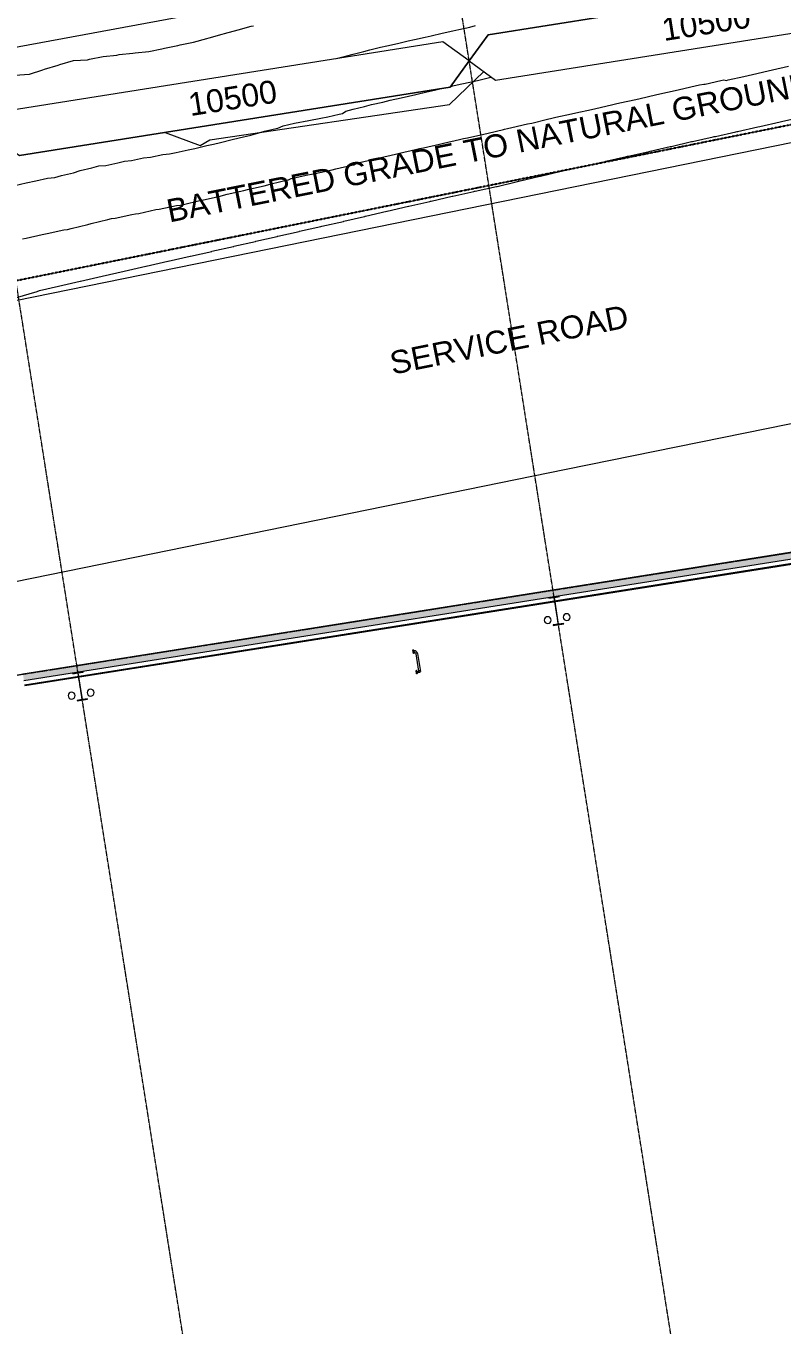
# Model space of a CAD drawing. Header units: millimetres. Extents: x -2612262 to -2065320, y 3717813 to 4283368.
# Drawn here: x -2306361 to -2289894, y 4027433 to 4055740 of the extents above; entities that cross this region are included whole.
import ezdxf

# ---------------------------------------------------------------- set-up
doc = ezdxf.new("R2010")
doc.units = ezdxf.units.MM
for name, pattern in [('AEC_Double Dash', [39, 15, -4, 6, -4, 6, -4]), ('Aligning Line', [3.2004, 1.6002, -1.6002]), ('BOUNDARY Tighter', [8, 4, -2, 0, -2]), ('Grid Line', [21, 12, -3, 3, -3]), ('Overhead', [4, 2.5, -1.5])]:
    doc.linetypes.add(name, pattern=pattern)
for name, color, linetype, lineweight in [('A-ANNO-DIMS', 211, 'Continuous', 5), ('A-ANNO-DIMS-200', 211, 'Continuous', 5), ('A-ANNO-NOTE', 131, 'Continuous', 5), ('A-DETL', 90, 'Continuous', 18), ('A-DETL-GENF', 92, 'Continuous', 5), ('A-FLOR', 192, 'Continuous', 5), ('A-FLOR-OVHD', 1, 'Overhead', 13), ('A-WALL', 113, 'Continuous', 5), ('A-WALL-FNSH', 113, 'Continuous', 13), ('A-WALL-PATT', 111, 'Continuous', 13), ('C-PROP-LINE', 91, 'AEC_Double Dash', 13), ('C-TOPO', 7, 'Continuous', 5), ('C-TOPO-MAJR', 7, 'Continuous', 20), ('C-TOPO-MINR', 7, 'Continuous', 5), ('G-ANNO-REFR', 1, 'Aligning Line', 5), ('G-ANNO-TEXT', 231, 'Continuous', 5), ('P-SANR-FIXT', 6, 'Continuous', 5), ('Q-SPCQ', 91, 'Continuous', 5), ('S-BEAM', 12, 'Continuous', 5), ('S-GRID', 1, 'Continuous', 5)]:
    doc.layers.add(name, color=color, linetype=linetype, lineweight=lineweight)
doc.styles.add('Arial', font='arial.ttf', dxfattribs={"height": 500})
doc.dimstyles.new('2_5-Diagonal-_deg_-Decimal_O', dxfattribs={"dimscale": 304.8, "dimtxt": 510.1297, "dimasz": 0.984252, "dimexe": 0.656168, "dimexo": 0.0625, "dimgap": 0.984252, "dimtad": 1, "dimdec": 0, "dimzin": 0, "dimdsep": 46, "dimtxsty": 'Arial', "dimblk1": 'OBLIQUE', "dimblk2": 'OBLIQUE', "dimsah": 1, "dimcen": 0.09, "dimdle": 0.656168, "dimazin": 0, "dimtfac": 1, "dimtdec": 4, "dimtix": 1, "dimtmove": 0, "dimatfit": 3, "dimfxl": 3.28084, "dimfxlon": 1, "dimtvp": 1, "dimtfill": 1, "dimtolj": 1, "dimtzin": 0, "dimlwd": 15, "dimlwe": 15, "dimarcsym": 2})
picture_1 = doc.add_image_def('image1.jpg', size_in_pixel=(6528, 5638))

# ---------------------------------------------------------------- blocks, each defined once
blk = doc.blocks.new('Structural Framing 17 - Structural Framing 1-1145779-GA - Part B')
at = {"layer": 'S-BEAM', "lineweight": 13}
for p, q in [((-2305117, 4041683), (-2305344, 4041647)), ((-2305344, 4041647), (-2305342, 4041637)), ((-2305342, 4041637), (-2305233, 4041654)), ((-2305233, 4041654), (-2305141, 4041072)), ((-2305224, 4041656), (-2305115, 4041673)), ((-2305131, 4041073), (-2305224, 4041656)), ((-2305115, 4041673), (-2305117, 4041683)), ((-2305141, 4041072), (-2305250, 4041054)), ((-2305250, 4041054), (-2305248, 4041045)), ((-2305248, 4041045), (-2305021, 4041081)), ((-2305023, 4041090), (-2305131, 4041073)), ((-2305021, 4041081), (-2305023, 4041090))]:
    blk.add_line(p, q, dxfattribs=at)
blk = doc.blocks.new('Structural Framing 18 - Structural Framing 1-1145821-GA - Part B')
at = {"layer": 'S-BEAM', "lineweight": 13}
for p, q in [((-2294746, 4043326), (-2294973, 4043290)), ((-2294853, 4043299), (-2294744, 4043316)), ((-2294744, 4043316), (-2294746, 4043326)), ((-2294973, 4043290), (-2294971, 4043280)), ((-2294971, 4043280), (-2294863, 4043297)), ((-2294863, 4043297), (-2294770, 4042714)), ((-2294761, 4042716), (-2294853, 4043299)), ((-2294770, 4042714), (-2294879, 4042697)), ((-2294879, 4042697), (-2294878, 4042687)), ((-2294878, 4042687), (-2294650, 4042723)), ((-2294652, 4042733), (-2294761, 4042716)), ((-2294650, 4042723), (-2294652, 4042733))]:
    blk.add_line(p, q, dxfattribs=at)
blk = doc.blocks.new('Downpipe - Straight - 01 - 150D-1493271-GA - Part B')
at = {"layer": 'P-SANR-FIXT'}
for start, end in [(0, 180), (360, 180), (180, 0), (180, 360)]:
    blk.add_arc((-40, 100), 75, start, end, dxfattribs=at)
blk = doc.blocks.new('Care-Support-Grab-Rail---90-Degree-Angled-450x450 - Virtu Comfort Grab Rail 450x450mm LH 90_ Vertical-V116-GA - Part B')
at = {"layer": 'Q-SPCQ'}
for p, q in [((-2297936, 4042153), (-2297926, 4042154)), ((-2297924, 4042075), (-2297936, 4042153)), ((-2297914, 4042078), (-2297924, 4042075)), ((-2297917, 4042146), (-2297915, 4042133)), ((-2297915, 4042133), (-2297910, 4042101)), ((-2297910, 4042101), (-2297908, 4042088)), ((-2297806, 4041694), (-2297865, 4042068)), ((-2297834, 4042073), (-2297772, 4041684)), ((-2297854, 4041631), (-2297866, 4041709)), ((-2297866, 4041709), (-2297855, 4041709)), ((-2297844, 4041634), (-2297854, 4041631)), ((-2297847, 4041702), (-2297845, 4041688)), ((-2297845, 4041688), (-2297806, 4041694)), ((-2297839, 4041657), (-2297845, 4041688)), ((-2297785, 4041665), (-2297839, 4041657)), ((-2297839, 4041657), (-2297837, 4041643)), ((-2297806, 4041694), (-2297790, 4041697))]:
    blk.add_line(p, q, dxfattribs=at)
for centre, radius, start, end in [((-2297925, 4042145), 8.5, 9.0003, 93.0003), ((-2297905, 4042062), 72, 9.0003, 98.2045), ((-2297916, 4042086), 8.5, 285.0003, 9.0003), ((-2297905, 4042062), 40, 9.0003, 97.5678), ((-2297855, 4041701), 8.5, 9.0003, 93.0003), ((-2297846, 4041642), 8.5, 285.0003, 9.0003), ((-2297788, 4041681), 16, 9.0003, 99.0003), ((-2297788, 4041681), 16, 279.0003, 9.0003)]:
    blk.add_arc(centre, radius, start, end, dxfattribs=at)
blk = doc.blocks.new('Family - ___-240017-GA - Part B')
at = {"layer": 'C-PROP-LINE', "color": 20}
blk.add_line((-2260611, 4059444), (-2348376, 4041776), dxfattribs=at)
blk = doc.blocks.new('Dimension - Grids _2D_ - 1-200-2187043-GA - Part B')
at = {"layer": 'A-DETL-GENF'}
for p, q in [((-4573, 500), (-5073, 0)), ((-5073, 0), (-4573, 500)), ((4927, 500), (-4573, 500)), ((-4573, 500), (4927, 500)), ((5427, 0), (4927, 500)), ((5427, 0), (4927, 500)), ((-5073, 0), (-4573, -500)), ((-5073, 0), (-4573, -500)), ((4927, -500), (5427, 0)), ((5427, 0), (4927, -500)), ((-4573, -500), (4927, -500)), ((-4573, -500), (4927, -500))]:
    blk.add_line(p, q, dxfattribs=at)
blk = doc.blocks.new('Dimension - Grids _2D_ - 1-200-2186991-GA - Part B')
at = {"layer": 'A-DETL-GENF'}
for p, q in [((-4573, 500), (-5073, 0)), ((-5073, 0), (-4573, 500)), ((4927, 500), (-4573, 500)), ((-4573, 500), (4927, 500)), ((5427, 0), (4927, 500)), ((5427, 0), (4927, 500)), ((-5073, 0), (-4573, -500)), ((-5073, 0), (-4573, -500)), ((4927, -500), (5427, 0)), ((5427, 0), (4927, -500)), ((-4573, -500), (4927, -500)), ((-4573, -500), (4927, -500))]:
    blk.add_line(p, q, dxfattribs=at)
blk = doc.blocks.new('DIMBLOCK1-GA - Part B')
at = {"layer": 'A-ANNO-DIMS-200', "lineweight": 15}
for p, q in [((-2327823, 4050069), (-2327874, 4050388)), ((-2327823, 4050069), (-2327698, 4050241)), ((-2327823, 4050069), (-2327948, 4049898)), ((-2327823, 4050069), (-2327823, 4050069)), ((-2327823, 4050069), (-2327792, 4049872)), ((-2337983, 4048155), (-2338052, 4048471)), ((-2337983, 4048155), (-2338098, 4047977)), ((-2337983, 4048155), (-2337869, 4048334)), ((-2337983, 4048155), (-2337941, 4047960))]:
    blk.add_line(p, q, dxfattribs=at)
for start, end in [(98.93584, 102.39889), (99.00033, 102.33441)]:
    blk.add_arc((-2300024, 3874558), 177699, start, end, dxfattribs=at)
at = {"layer": 'A-ANNO-DIMS-200', "color": 0, "lineweight": 15, "insert": (-2333895, 4049968), "char_height": 500, "width": 1958.9, "attachment_point": 1, "rotation": 10.6674, "line_spacing_factor": 0.941778, "style": 'Arial', "bg_fill": 3, "box_fill_scale": 1.25, "bg_fill_color": 256, "bg_fill_true_color": 13158600, "bg_fill_transparency": 0}
blk.add_mtext('3.33°', dxfattribs=at)
blk = doc.blocks.new('_Oblique')
at = {"color": 0, "linetype": 'ByBlock', "lineweight": -2}
blk.add_line((-0.5, -0.5), (0.5, 0.5), dxfattribs=at)
blk = doc.blocks.new('DIMBLOCK2-GA - Part B')
at = {"layer": 'A-ANNO-DIMS-200', "lineweight": 15}
for p, q in [((-2337980, 4048142), (-2338057, 4048493)), ((-2337980, 4048142), (-2338095, 4047963)), ((-2337980, 4048142), (-2337866, 4048320)), ((-2337980, 4048142), (-2337980, 4048142)), ((-2337980, 4048142), (-2337938, 4047946)), ((-2348008, 4045641), (-2348105, 4045988)), ((-2348008, 4045641), (-2348112, 4045457)), ((-2348008, 4045641), (-2347904, 4045826)), ((-2348008, 4045641), (-2347954, 4045449))]:
    blk.add_line(p, q, dxfattribs=at)
for start, end in [(102.26992, 105.7319), (102.33441, 105.66741)]:
    blk.add_arc((-2300024, 3874558), 177685, start, end, dxfattribs=at)
at = {"layer": 'A-ANNO-DIMS-200', "color": 0, "lineweight": 15, "insert": (-2344034, 4047688), "char_height": 500, "width": 1958.9, "attachment_point": 1, "rotation": 14.0009, "line_spacing_factor": 0.941778, "style": 'Arial', "bg_fill": 3, "box_fill_scale": 1.25, "bg_fill_color": 256, "bg_fill_true_color": 13158600, "bg_fill_transparency": 0}
blk.add_mtext('3.33°', dxfattribs=at)

msp = doc.modelspace()

# ---------------------------------------------------------------- hatches: boundary and pattern name
at = {"layer": 'A-WALL-PATT', "lineweight": 5}
h = msp.add_hatch(dxfattribs=at)
h.set_pattern_fill('FP_2', color=256, style=0, pattern_type=2)
h.set_pattern_definition([(50, (0, 0), (1457.47236, -127.5124), [152.4, -1676.4]), (355, (0, 0), (-281.9423, 1528.4541), [121.92, -1341.12]), (100.451, (121.5, -10.6), (1175.54118, 1400.9327), [129.52, -1424.721]), (46.184, (0, 406.4), (2168.6325, -336.3419), [228.6, -2514.6]), (96.636, (180.7, 378.4), (1899.2207, 1979.4208), [194.28, -2137.081]), (351.184, (0, 406.4), (1899.2401, 1979.4025), [182.88, -2011.68]), (21, (203.2, 304.8), (1212.9148, -818.1215), [152.4, -1676.4]), (326, (203.2, 304.8), (494.41695, 1473.50445), [121.92, -1341.12]), (71.451, (304.3, 236.6), (1707.33713, 655.36968), [129.52, -1424.721]), (37.5, (0, 0), (24.709387, 676.44024), [67.056, -1257.808, 67.056, -1294.384, -1346.2]), (37.5, (0, 0), (24.709387, 676.44024), [-2686.304, 67.056, -1279.144]), (7.5, (0, 0), (534.55775, 801.44425), [67.056, -709.168, 67.056, -1227.328, -513.08]), (7.5, (0, 0), (534.55775, 801.44425), [-2070.608, 67.056, -446.024]), (327.5, (-453.14, 0), (1084.727506, -45.831226), [67.056, -440.944, 67.056, -1517.904, -2103.12]), (327.5, (-453.14, 0), (1084.727506, -45.831226), [-2092.96, 67.056, -2036.064]), (317.5, (-656.3, 0), (1185.03465, 203.41354), [67.056, -593.344, 67.056, -985.52, -1493.52]), (317.5, (-656.3, 0), (1185.03465, 203.41354), [-1712.976, 67.056, -1426.464])])
h.paths.add_polyline_path([(-2326119.7, 4038356.3), (-2314553.9, 4040188.2), (-2314577.3, 4040336.4), (-2326143.2, 4038504.5)])
h.paths.add_polyline_path([(-2309615.4, 4040970.4), (-2308247.8, 4041187.1), (-2308271.3, 4041335.2), (-2309638.9, 4041118.6)])
h.paths.add_polyline_path([(-2306404.8, 4041479), (-2286532.5, 4044626.5), (-2286556, 4044774.7), (-2306428.3, 4041627.1), (-2306418.7, 4041566.9)])
h.paths.add_polyline_path([(-2284689.5, 4044918.5), (-2282506.7, 4045264.2), (-2282530.2, 4045412.4), (-2284713, 4045066.6), (-2284703.4, 4045006.4)])
h.paths.add_polyline_path([(-2277568.3, 4046046.4), (-2251907.2, 4050110.9), (-2251930.6, 4050259), (-2277591.8, 4046194.6)])
h.paths.add_polyline_path([(-2250064.2, 4050402.8), (-2242531.4, 4051595.9), (-2242554.9, 4051744.1), (-2250087.6, 4050550.9), (-2250078.1, 4050490.7)])
h = msp.add_hatch(dxfattribs=at)
h.set_pattern_fill('FP_1', color=256, style=0, pattern_type=2)
h.set_pattern_definition([(0, (0, 0), (812.8, 203.2), [67.056, -542.544, 67.056, -542.544, -3251.2]), (0, (0, 0), (812.8, 203.2), [-1219.2, 67.056, -1152.144, 67.056, -542.544, -1422.4]), (0, (0, 0), (812.8, 203.2), [-3048, 67.056, -339.344, 67.056, -948.944]), (120, (304.8, 101.6), (-582.376362, 602.305448), [67.056, -542.544, 67.056, -542.544, -3251.2]), (120, (304.8, 101.6), (-582.376362, 602.305448), [-1219.2, 67.056, -1152.144, 67.056, -542.544, -1422.4]), (120, (304.8, 101.6), (-582.376362, 602.305448), [-3048, 67.056, -339.344, 67.056, -948.944]), (240, (406.4, 508), (-230.423638, -805.505448), [67.056, -542.544, 67.056, -542.544, -3251.2]), (240, (406.4, 508), (-230.423638, -805.505448), [-1219.2, 67.056, -1152.144, 67.056, -542.544, -1422.4]), (240, (406.4, 508), (-230.423638, -805.505448), [-3048, 67.056, -339.344, 67.056, -948.944])])
h.paths.add_polyline_path([(-2325955.3, 4038277.1), (-2314537.6, 4040085.5), (-2314539.5, 4040097.4), (-2325957.1, 4038288.9)])
h.paths.add_polyline_path([(-2309599.2, 4040867.7), (-2308231.6, 4041084.3), (-2308233.4, 4041096.2), (-2309601, 4040879.6), (-2309599.3, 4040868.3)])
h.paths.add_polyline_path([(-2306388.5, 4041376.3), (-2286516.3, 4044523.8), (-2286518.2, 4044535.7), (-2306390.4, 4041388.1), (-2306388.6, 4041376.8)])
h.paths.add_polyline_path([(-2284673.2, 4044815.7), (-2282490.5, 4045161.5), (-2282492.3, 4045173.3), (-2284675.1, 4044827.6), (-2284673.3, 4044816.3)])
h.paths.add_polyline_path([(-2277552, 4045943.7), (-2251890.9, 4050008.2), (-2251892.8, 4050020), (-2255828.2, 4049396.7), (-2277553.9, 4045955.5), (-2277552.1, 4045944.2)])
h.paths.add_polyline_path([(-2250047.9, 4050300.1), (-2242515.1, 4051493.2), (-2242517, 4051505), (-2250049.8, 4050311.9), (-2250048, 4050300.6)])

# ---------------------------------------------------------------- linework, layer by layer
at = {"layer": 'A-DETL', "linetype": 'BOUNDARY Tighter', "lineweight": 25}
msp.add_line((-2260610.9, 4059443.9), (-2352562.9, 4040932.7), dxfattribs=at)
at = {"layer": 'A-FLOR'}
for p, q in [((-2352562.9, 4040410), (-2277851.4, 4055610.2)), ((-2262838.7, 4052541.7), (-2294595.3, 4046080.7)), ((-2294595.3, 4046080.7), (-2302885.4, 4044394.1)), ((-2302885.4, 4044394.1), (-2326173.7, 4039656))]:
    msp.add_line(p, q, dxfattribs=at)
at = {"layer": 'A-FLOR-OVHD'}
msp.add_line((-2325995, 4038527.9), (-2236242.9, 4052743.8), dxfattribs=at)
msp.add_line((-2325995, 4038527.9), (-2236242.9, 4052743.8), dxfattribs=at)
at = {"layer": 'A-WALL', "color": 250, "lineweight": 13}
for p, q in [((-2286556, 4044774.7), (-2306428.3, 4041627.1)), ((-2286532.5, 4044626.5), (-2306404.8, 4041479))]:
    msp.add_line(p, q, dxfattribs=at)
at = {"layer": 'A-WALL'}
msp.add_line((-2286518.2, 4044535.7), (-2306390.4, 4041388.1), dxfattribs=at)
at = {"layer": 'A-WALL-FNSH', "color": 7, "lineweight": 5}
msp.add_line((-2306388.5, 4041376.3), (-2286516.3, 4044523.8), dxfattribs=at)
at = {"layer": 'C-TOPO'}
for p, q in [((-2308129.2, 4054993.8), (-2298563.6, 4056765.9)), ((-2307208.8, 4055164.3), (-2300044.7, 4056491.5))]:
    msp.add_line(p, q, dxfattribs=at)
at = {"layer": 'C-TOPO-MAJR', "color": 8, "lineweight": 15}
for p, q in [((-2297901.9, 4055443.7), (-2297666.9, 4055497.2)), ((-2297666.9, 4055497.2), (-2297535.3, 4055527.3)), ((-2297535.3, 4055527.3), (-2297298.2, 4055580.8)), ((-2297298.2, 4055580.8), (-2297063.9, 4055634.4)), ((-2297063.9, 4055634.4), (-2296930, 4055662.7)), ((-2296930, 4055662.7), (-2296693.7, 4055716.4)), ((-2296693.7, 4055716.4), (-2296567, 4055747.5)), ((-2299004.5, 4055187.3), (-2298868.8, 4055218.2)), ((-2298868.8, 4055218.2), (-2298636.6, 4055276.3)), ((-2298636.6, 4055276.3), (-2298503.2, 4055306.8)), ((-2298503.2, 4055306.8), (-2298269, 4055360.1)), ((-2298269, 4055360.1), (-2298034.3, 4055413.5)), ((-2298034.3, 4055413.5), (-2297901.9, 4055443.7)), ((-2299611.1, 4055024.2), (-2299602.3, 4055030.2)), ((-2299602.3, 4055030.2), (-2299372.8, 4055092.8)), ((-2299372.8, 4055092.8), (-2299234.9, 4055124.3)), ((-2299234.9, 4055124.3), (-2299004.5, 4055187.3))]:
    msp.add_line(p, q, dxfattribs=at)
at = {"layer": 'C-TOPO-MINR', "color": 253}
for p, q in [((-2302424.8, 4055468.3), (-2302372.7, 4055480.2)), ((-2302372.7, 4055480.2), (-2302084.9, 4055561.7)), ((-2302084.9, 4055561.7), (-2302035.4, 4055573)), ((-2302035.4, 4055573), (-2301737.1, 4055656.7)), ((-2301737.1, 4055656.7), (-2301454, 4055734.4)), ((-2301454, 4055734.4), (-2301409.4, 4055744.6)), ((-2303687, 4055186.7), (-2303398.9, 4055245)), ((-2303398.9, 4055245), (-2303344.5, 4055257.7)), ((-2303344.5, 4055257.7), (-2303055.7, 4055316.2)), ((-2303055.7, 4055316.2), (-2303000.5, 4055328.8)), ((-2303000.5, 4055328.8), (-2302711.7, 4055387.2)), ((-2302711.7, 4055387.2), (-2302424.8, 4055468.3)), ((-2305622.7, 4054898.2), (-2305329.5, 4054988.8)), ((-2305329.5, 4054988.8), (-2305023.5, 4055005.8)), ((-2305023.5, 4055005.8), (-2304976.8, 4055016.5)), ((-2304976.8, 4055016.5), (-2304682.5, 4055078.6)), ((-2304682.5, 4055078.6), (-2304385.6, 4055107.4)), ((-2304385.6, 4055107.4), (-2304334, 4055119.1)), ((-2304334, 4055119.1), (-2304037.7, 4055146.7)), ((-2304037.7, 4055146.7), (-2303982.5, 4055158.9)), ((-2303982.5, 4055158.9), (-2303687, 4055186.7)), ((-2306603.2, 4054672.7), (-2306288.1, 4054694.5)), ((-2306288.1, 4054694.5), (-2305995.5, 4054787.2)), ((-2305995.5, 4054787.2), (-2305955.4, 4054796.4)), ((-2305955.4, 4054796.4), (-2305662.7, 4054889.1)), ((-2305662.7, 4054889.1), (-2305622.7, 4054898.2)), ((-2296263.4, 4054617), (-2296223.5, 4054626)), ((-2291064.9, 4054564.9), (-2290722.2, 4054642.9)), ((-2290722.2, 4054642.9), (-2290538.9, 4054685.6)), ((-2290538.9, 4054685.6), (-2290196.7, 4054763.5)), ((-2290196.7, 4054763.5), (-2290104.7, 4054784.9)), ((-2290104.7, 4054784.9), (-2289755.2, 4054862.6)), ((-2297627.6, 4054306.2), (-2297466.3, 4054342.9)), ((-2297466.3, 4054342.9), (-2297344.1, 4054370.8)), ((-2297110.3, 4054423.9), (-2297063.8, 4054434.4)), ((-2297063.8, 4054434.4), (-2296902.8, 4054471.2)), ((-2296902.8, 4054471.2), (-2296658, 4054523.1)), ((-2296658, 4054523.1), (-2296495.4, 4054560.1)), ((-2296495.4, 4054560.1), (-2296263.4, 4054617)), ((-2292217.9, 4054337.3), (-2292123.9, 4054357.5)), ((-2292123.9, 4054357.5), (-2291784.8, 4054434.9)), ((-2291784.8, 4054434.9), (-2291688.4, 4054457)), ((-2291688.4, 4054457), (-2291599.3, 4054474.7)), ((-2291599.3, 4054474.7), (-2291565.2, 4054476.1)), ((-2291565.2, 4054476.1), (-2291224.3, 4054553.9)), ((-2291224.3, 4054553.9), (-2291161.5, 4054565.8)), ((-2291161.5, 4054565.8), (-2291105.3, 4054555.5)), ((-2291105.3, 4054555.5), (-2291064.9, 4054564.9)), ((-2298833.6, 4054027.7), (-2298590, 4054083.3)), ((-2298590, 4054083.3), (-2298431.1, 4054123)), ((-2298431.1, 4054123), (-2298189.5, 4054178.2)), ((-2298189.5, 4054178.2), (-2298029.1, 4054214.7)), ((-2298029.1, 4054214.7), (-2297868.3, 4054251.3)), ((-2297868.3, 4054251.3), (-2297627.6, 4054306.2)), ((-2293517.5, 4054043.3), (-2293424.7, 4054064.3)), ((-2293424.7, 4054064.3), (-2293076.1, 4054142)), ((-2293076.1, 4054142), (-2292982.6, 4054162.1)), ((-2292982.6, 4054162.1), (-2292651.1, 4054239.6)), ((-2292651.1, 4054239.6), (-2292557.4, 4054259.8)), ((-2292557.4, 4054259.8), (-2292217.9, 4054337.3)), ((-2299786.7, 4053764.5), (-2299542.5, 4053821.6)), ((-2299542.5, 4053821.6), (-2299467.1, 4053835.6)), ((-2299467.1, 4053835.6), (-2299393.1, 4053885.9)), ((-2299393.1, 4053885.9), (-2299236.5, 4053928.6)), ((-2299236.5, 4053928.6), (-2298991, 4053984.7)), ((-2298991, 4053984.7), (-2298833.6, 4054027.7)), ((-2294820, 4053751), (-2294476.7, 4053824.6)), ((-2294476.7, 4053824.6), (-2294385.2, 4053845.4)), ((-2294385.2, 4053845.4), (-2294043.1, 4053923.5)), ((-2294043.1, 4053923.5), (-2293951.1, 4053944.4)), ((-2293951.1, 4053944.4), (-2293610, 4054022.2)), ((-2293610, 4054022.2), (-2293517.5, 4054043.3)), ((-2301164.8, 4053448.2), (-2300909.8, 4053506.2)), ((-2300909.8, 4053506.2), (-2300873.5, 4053513.1)), ((-2300873.5, 4053513.1), (-2300761.5, 4053563.6)), ((-2300761.5, 4053563.6), (-2300509.9, 4053621)), ((-2300509.9, 4053621), (-2300199.7, 4053678.5)), ((-2300199.7, 4053678.5), (-2299942.2, 4053735.7)), ((-2299942.2, 4053735.7), (-2299786.7, 4053764.5)), ((-2295937, 4053491.6), (-2295870.5, 4053506.8)), ((-2295870.5, 4053506.8), (-2295780.9, 4053527.1)), ((-2295780.9, 4053527.1), (-2295435.7, 4053606)), ((-2295435.7, 4053606), (-2295345.6, 4053626.4)), ((-2295345.6, 4053626.4), (-2295001.5, 4053709.8)), ((-2295001.5, 4053709.8), (-2294910.9, 4053730.4)), ((-2294910.9, 4053730.4), (-2294820, 4053751)), ((-2290864, 4053440.8), (-2290419.7, 4053541.9)), ((-2290419.7, 4053541.9), (-2290375.1, 4053552.3)), ((-2290375.1, 4053552.3), (-2289931.3, 4053653.4)), ((-2289931.3, 4053653.4), (-2289908.4, 4053658.7)), ((-2289908.4, 4053658.7), (-2289455.1, 4053759.4)), ((-2302127.9, 4053205.8), (-2301868.1, 4053264.9)), ((-2301868.1, 4053264.9), (-2301720.8, 4053306.7)), ((-2301720.8, 4053306.7), (-2301463, 4053365.4)), ((-2301463, 4053365.4), (-2301310, 4053408.3)), ((-2301310, 4053408.3), (-2301164.8, 4053448.2)), ((-2297265.8, 4053188.7), (-2296917.9, 4053268.1)), ((-2296917.9, 4053268.1), (-2296829.3, 4053288.1)), ((-2296829.3, 4053288.1), (-2296741.7, 4053308.1)), ((-2296741.7, 4053308.1), (-2296386, 4053383.5)), ((-2296386, 4053383.5), (-2296297.2, 4053403.7)), ((-2296297.2, 4053403.7), (-2295959.8, 4053486.5)), ((-2295959.8, 4053486.5), (-2295937, 4053491.6)), ((-2292308.6, 4053119.5), (-2291863.1, 4053221.2)), ((-2291863.1, 4053221.2), (-2291841.8, 4053225.7)), ((-2291841.8, 4053225.7), (-2291397.4, 4053327.2)), ((-2291397.4, 4053327.2), (-2291375, 4053332.3)), ((-2291375, 4053332.3), (-2291354.3, 4053336.4)), ((-2291354.3, 4053336.4), (-2291346.4, 4053336.8)), ((-2291346.4, 4053336.8), (-2290901.9, 4053438.1)), ((-2290901.9, 4053438.1), (-2290887, 4053441)), ((-2290887, 4053441), (-2290873.6, 4053438.5)), ((-2290873.6, 4053438.5), (-2290864, 4053440.8)), ((-2303652, 4052882), (-2303383.3, 4052941.7)), ((-2303383.3, 4052941.7), (-2303233.1, 4052955.8)), ((-2303233.1, 4052955.8), (-2303086.7, 4052985.4)), ((-2303086.7, 4052985.4), (-2302830.7, 4053045.2)), ((-2302830.7, 4053045.2), (-2302683.6, 4053075)), ((-2302683.6, 4053075), (-2302421.9, 4053134.5)), ((-2302421.9, 4053134.5), (-2302274.4, 4053164.4)), ((-2302274.4, 4053164.4), (-2302127.9, 4053205.8)), ((-2298662.7, 4052868.1), (-2298311.1, 4052948.3)), ((-2298311.1, 4052948.3), (-2298225.6, 4052969.7)), ((-2298225.6, 4052969.7), (-2297875.8, 4053049.6)), ((-2297875.8, 4053049.6), (-2297789.2, 4053069.3)), ((-2297789.2, 4053069.3), (-2297702.3, 4053089.1)), ((-2297702.3, 4053089.1), (-2297353.3, 4053168.7)), ((-2297353.3, 4053168.7), (-2297265.8, 4053188.7)), ((-2293243.9, 4052906.5), (-2292785, 4053008.8)), ((-2292785, 4053008.8), (-2292764.9, 4053013.1)), ((-2292764.9, 4053013.1), (-2292329.2, 4053115)), ((-2292329.2, 4053115), (-2292308.6, 4053119.5)), ((-2305180.8, 4052590.4), (-2304924.5, 4052648.9)), ((-2304924.5, 4052648.9), (-2304776.5, 4052694.6)), ((-2304776.5, 4052694.6), (-2304622.1, 4052703.2)), ((-2304622.1, 4052703.2), (-2304362.8, 4052762.4)), ((-2304362.8, 4052762.4), (-2304213.9, 4052793.8)), ((-2304213.9, 4052793.8), (-2304063.7, 4052808.4)), ((-2304063.7, 4052808.4), (-2303802.2, 4052868)), ((-2303802.2, 4052868), (-2303652, 4052882)), ((-2299610.9, 4052626.1), (-2299263.6, 4052707.3)), ((-2299263.6, 4052707.3), (-2299223.4, 4052714.7)), ((-2299223.4, 4052714.7), (-2299183.9, 4052741.6)), ((-2299183.9, 4052741.6), (-2299100.3, 4052764.4)), ((-2299100.3, 4052764.4), (-2298747, 4052845)), ((-2298747, 4052845), (-2298662.7, 4052868.1)), ((-2294668.6, 4052587.7), (-2294217.4, 4052684.4)), ((-2294217.4, 4052684.4), (-2294199.5, 4052688.4)), ((-2294199.5, 4052688.4), (-2293749.6, 4052791.2)), ((-2293749.6, 4052791.2), (-2293731, 4052795.4)), ((-2293731, 4052795.4), (-2293282.4, 4052897.8)), ((-2293282.4, 4052897.8), (-2293263.2, 4052902.2)), ((-2293263.2, 4052902.2), (-2293243.9, 4052906.5)), ((-2306359.2, 4052326.2), (-2306144.3, 4052369.6)), ((-2306144.3, 4052369.6), (-2305890.4, 4052427.5)), ((-2305890.4, 4052427.5), (-2305732.2, 4052438.5)), ((-2305732.2, 4052438.5), (-2305585.2, 4052485.1)), ((-2305585.2, 4052485.1), (-2305328.2, 4052543.7)), ((-2305328.2, 4052543.7), (-2305180.8, 4052590.4)), ((-2301020.2, 4052305), (-2300660, 4052387.1)), ((-2300660, 4052387.1), (-2300640.9, 4052390.7)), ((-2300640.9, 4052390.7), (-2300581.8, 4052417.4)), ((-2300581.8, 4052417.4), (-2300224.1, 4052498.9)), ((-2300224.1, 4052498.9), (-2300059.8, 4052529.4)), ((-2300059.8, 4052529.4), (-2299693.6, 4052610.8)), ((-2299693.6, 4052610.8), (-2299610.9, 4052626.1)), ((-2295640.5, 4052359.6), (-2295624.7, 4052363.2)), ((-2295624.7, 4052363.2), (-2295171.4, 4052466.6)), ((-2295171.4, 4052466.6), (-2295154.9, 4052470.4)), ((-2295154.9, 4052470.4), (-2294703, 4052579.9)), ((-2294703, 4052579.9), (-2294685.8, 4052583.8)), ((-2294685.8, 4052583.8), (-2294668.6, 4052587.7)), ((-2306604.1, 4052268.7), (-2306359.2, 4052326.2)), ((-2301979.5, 4052074.6), (-2301615.8, 4052157.3)), ((-2301615.8, 4052157.3), (-2301538.8, 4052179.1)), ((-2301538.8, 4052179.1), (-2301176.8, 4052261.6)), ((-2301176.8, 4052261.6), (-2301096.5, 4052284.1)), ((-2301096.5, 4052284.1), (-2301020.2, 4052305)), ((-2297065.3, 4052034.4), (-2296609.3, 4052138.5)), ((-2296609.3, 4052138.5), (-2296594.8, 4052141.7)), ((-2296594.8, 4052141.7), (-2296580.6, 4052145)), ((-2296580.6, 4052145), (-2296113.9, 4052243.9)), ((-2296113.9, 4052243.9), (-2296098.9, 4052247.3)), ((-2296098.9, 4052247.3), (-2295656.2, 4052356)), ((-2295656.2, 4052356), (-2295652.2, 4052356.9)), ((-2295652.2, 4052356.9), (-2295640.5, 4052359.6)), ((-2303459.1, 4051749.6), (-2303083.7, 4051833)), ((-2303083.7, 4051833), (-2303006.2, 4051840.3)), ((-2303006.2, 4051840.3), (-2302930.6, 4051855.6)), ((-2302930.6, 4051855.6), (-2302573.9, 4051938.9)), ((-2302573.9, 4051938.9), (-2302497.5, 4051954.4)), ((-2302497.5, 4051954.4), (-2302132.6, 4052037.4)), ((-2302132.6, 4052037.4), (-2302055.8, 4052053)), ((-2302055.8, 4052053), (-2301979.5, 4052074.6)), ((-2298491.8, 4051708.5), (-2298032.3, 4051813.4)), ((-2298032.3, 4051813.4), (-2298020.2, 4051816.4)), ((-2298020.2, 4051816.4), (-2297562.1, 4051921)), ((-2297562.1, 4051921), (-2297549.2, 4051923.9)), ((-2297549.2, 4051923.9), (-2297536.3, 4051926.8)), ((-2297536.3, 4051926.8), (-2297078.9, 4052031.3)), ((-2297078.9, 4052031.3), (-2297065.3, 4052034.4)), ((-2304939.8, 4051441.1), (-2304575.5, 4051524.3)), ((-2304575.5, 4051524.3), (-2304500.1, 4051547.6)), ((-2304500.1, 4051547.6), (-2304421.4, 4051551.9)), ((-2304421.4, 4051551.9), (-2304055.8, 4051635.4)), ((-2304055.8, 4051635.4), (-2303979.6, 4051651.5)), ((-2303979.6, 4051651.5), (-2303902.8, 4051658.9)), ((-2303902.8, 4051658.9), (-2303536.3, 4051742.5)), ((-2303536.3, 4051742.5), (-2303459.1, 4051749.6)), ((-2299435.1, 4051487.7), (-2298984.8, 4051592.9)), ((-2298984.8, 4051592.9), (-2298979.7, 4051593.9)), ((-2298979.7, 4051593.9), (-2298974.7, 4051597.3)), ((-2298974.7, 4051597.3), (-2298964, 4051600.2)), ((-2298964, 4051600.2), (-2298503.1, 4051705.4)), ((-2298503.1, 4051705.4), (-2298491.8, 4051708.5)), ((-2305898.3, 4051221.8), (-2305534.1, 4051304.9)), ((-2305534.1, 4051304.9), (-2305454.2, 4051310.5)), ((-2305454.2, 4051310.5), (-2305380, 4051334)), ((-2305380, 4051334), (-2305014.6, 4051417.4)), ((-2305014.6, 4051417.4), (-2304939.8, 4051441.1)), ((-2300875.6, 4051161.9), (-2300410.2, 4051267.9)), ((-2300410.2, 4051267.9), (-2300408.2, 4051268.3)), ((-2300408.2, 4051268.3), (-2300402.1, 4051271.1)), ((-2300402.1, 4051271.1), (-2299938.2, 4051376.9)), ((-2299938.2, 4051376.9), (-2299919.8, 4051380.3)), ((-2299919.8, 4051380.3), (-2299445, 4051485.8)), ((-2299445, 4051485.8), (-2299435.1, 4051487.7)), ((-2306437.1, 4051104.3), (-2306360.3, 4051116.9)), ((-2306360.3, 4051116.9), (-2306006.2, 4051200)), ((-2306006.2, 4051200), (-2305898.3, 4051221.8)), ((-2301831, 4050943.3), (-2301363.5, 4051049.7)), ((-2301363.5, 4051049.7), (-2301356.8, 4051051.6)), ((-2301356.8, 4051051.6), (-2300890.6, 4051157.7)), ((-2300890.6, 4051157.7), (-2300882.9, 4051159.9)), ((-2300882.9, 4051159.9), (-2300875.6, 4051161.9)), ((-2303266.2, 4050617.3), (-2302784.2, 4050724.4)), ((-2302784.2, 4050724.4), (-2302779.3, 4050724.9)), ((-2302779.3, 4050724.9), (-2302774.5, 4050725.8)), ((-2302774.5, 4050725.8), (-2302317, 4050832.7)), ((-2302317, 4050832.7), (-2302311.5, 4050833.8)), ((-2302311.5, 4050833.8), (-2301843.3, 4050940.3)), ((-2301843.3, 4050940.3), (-2301837.1, 4050941.6)), ((-2301837.1, 4050941.6), (-2301831, 4050943.3)), ((-2304698.9, 4050291.7), (-2304226.4, 4050399.6)), ((-2304226.4, 4050399.6), (-2304223.6, 4050400.5)), ((-2304223.6, 4050400.5), (-2304220.7, 4050400.6)), ((-2304220.7, 4050400.6), (-2303748.8, 4050508.4)), ((-2303748.8, 4050508.4), (-2303745.3, 4050509.1)), ((-2303745.3, 4050509.1), (-2303741.8, 4050509.4)), ((-2303741.8, 4050509.4), (-2303270.4, 4050616.9)), ((-2303270.4, 4050616.9), (-2303266.2, 4050617.3)), ((-2305652.2, 4050074), (-2305177.7, 4050182.4)), ((-2305177.7, 4050182.4), (-2305176.2, 4050182.5)), ((-2305176.2, 4050182.5), (-2305174.9, 4050182.9)), ((-2305174.9, 4050182.9), (-2304700.9, 4050291.1)), ((-2304700.9, 4050291.1), (-2304698.9, 4050291.7)), ((-2306593, 4049819.7), (-2306115.8, 4049960.4)), ((-2306115.8, 4049960.4), (-2306115.4, 4049960.5)), ((-2306115.4, 4049960.5), (-2306064.6, 4049977.3)), ((-2306064.6, 4049977.3), (-2305653.1, 4050073.8)), ((-2305653.1, 4050073.8), (-2305652.2, 4050074))]:
    msp.add_line(p, q, dxfattribs=at)
at = {"layer": 'C-TOPO-MINR', "color": 254}
for p, q in [((-2297136.2, 4054031.2), (-2296390.8, 4054747.5)), ((-2302356.3, 4053257.6), (-2297136.2, 4054031.2)), ((-2303328.2, 4053422.9), (-2302565, 4053135.8)), ((-2302565, 4053135.8), (-2302356.3, 4053257.6))]:
    msp.add_line(p, q, dxfattribs=at)
at = {"layer": 'S-GRID', "linetype": 'Grid Line'}
for p, q in [((-2287379.8, 3996084.9), (-2296920.1, 4056318.2)), ((-2297750.5, 3994442.3), (-2307290.8, 4054675.5)), ((-2325985, 4038529.5), (-2226640.2, 4054264.8))]:
    msp.add_line(p, q, dxfattribs=at)

# ---------------------------------------------------------------- block references
at = {"layer": 'A-DETL-GENF'}
for name, p, rotation in [('Dimension - Grids _2D_ - 1-200-2186991-GA - Part B', (-2291697.6, 4055771.4), 9.000328388137419), ('Dimension - Grids _2D_ - 1-200-2187043-GA - Part B', (-2301718, 4054184.3), 189.0003283881522)]:
    msp.add_blockref(name, p, dxfattribs=dict(at, rotation=rotation))
at = {"layer": 'C-PROP-LINE', "color": 20}
msp.add_blockref('Family - ___-240017-GA - Part B', (0, 0), dxfattribs=at)
at = {"layer": 'P-SANR-FIXT'}
for p in [(-2294957.6, 4042702.4), (-2294542.8, 4042768.1), (-2305328.3, 4041059.7), (-2304913.5, 4041125.4)]:
    msp.add_blockref('Downpipe - Straight - 01 - 150D-1493271-GA - Part B', p, dxfattribs=at)
at = {"layer": 'Q-SPCQ'}
msp.add_blockref('Care-Support-Grab-Rail---90-Degree-Angled-450x450 - Virtu Comfort Grab Rail 450x450mm LH 90_ Vertical-V116-GA - Part B', (0, 0), dxfattribs=at)
at = {"layer": 'S-BEAM'}
for name in ['Structural Framing 18 - Structural Framing 1-1145821-GA - Part B', 'Structural Framing 17 - Structural Framing 1-1145779-GA - Part B']:
    msp.add_blockref(name, (0, 0), dxfattribs=at)

# ---------------------------------------------------------------- texts
at = {"layer": 'A-ANNO-NOTE', "char_height": 500, "width": 2324.894, "attachment_point": 1, "rotation": 9.00033, "style": 'Arial'}
for insert in [(-2292545.9, 4055903.8), (-2302860.4, 4054270)]:
    msp.add_mtext('10500', dxfattribs=dict(at, insert=insert))
at = {"layer": 'G-ANNO-TEXT', "color": 7, "char_height": 500, "attachment_point": 1, "style": 'Arial'}
for s, insert, width, rotation in [('BATTERED GRADE TO NATURAL GROUND', (-2303336.6, 4051950.6), 17364.551, 11.27181), ('SERVICE ROAD', (-2298476.5, 4048636.4), 6381.432, 11.35667)]:
    msp.add_mtext(s, dxfattribs=dict(at, insert=insert, width=width, rotation=rotation))

# ---------------------------------------------------------------- pictures from other files: only their frames are drawn
at = {"layer": 'G-ANNO-REFR'}
image = msp.add_image(picture_1, insert=(-2382054.9, 4283368.1), size_in_units=(433000, 373966.6), rotation=-122.11743, dxfattribs=at)
image.dxf.flags = 15

# ---------------------------------------------------------------- next in the draw order: dimensions: what is measured, and where the dimension line sits
at = {"layer": 'A-ANNO-DIMS', "lineweight": 15}
dim = msp.add_angular_dim_3p(base=(-2331222, 4049497.1), center=(-2300023.8, 3874558.4), p1=(-2327873.5, 4050387.9), p2=(-2338052.2, 4048470.6), dimstyle='2_5-Diagonal-_deg_-Decimal_O', override={"dimpost": '<>', "dimfxl": 10357.716246}, dxfattribs=at)
dim.commit()
dim.dimension.update_dxf_attribs({"geometry": 'DIMBLOCK1-GA - Part B', "text_midpoint": (-2333019.9, 4049732.1)})

# ---------------------------------------------------------------- next in the draw order: dimensions: what is measured, and where the dimension line sits
dim = msp.add_angular_dim_3p(base=(-2341338.9, 4047373.3), center=(-2300023.8, 3874558.4), p1=(-2338057.2, 4048493.2), p2=(-2348105.2, 4045987.8), dimstyle='2_5-Diagonal-_deg_-Decimal_O', override={"dimpost": '<>', "dimfxl": 10355.71416}, dxfattribs=at)
dim.commit()
dim.dimension.update_dxf_attribs({"geometry": 'DIMBLOCK2-GA - Part B', "text_midpoint": (-2343146.8, 4047503.6)})

doc.saveas('drawing.dxf')
